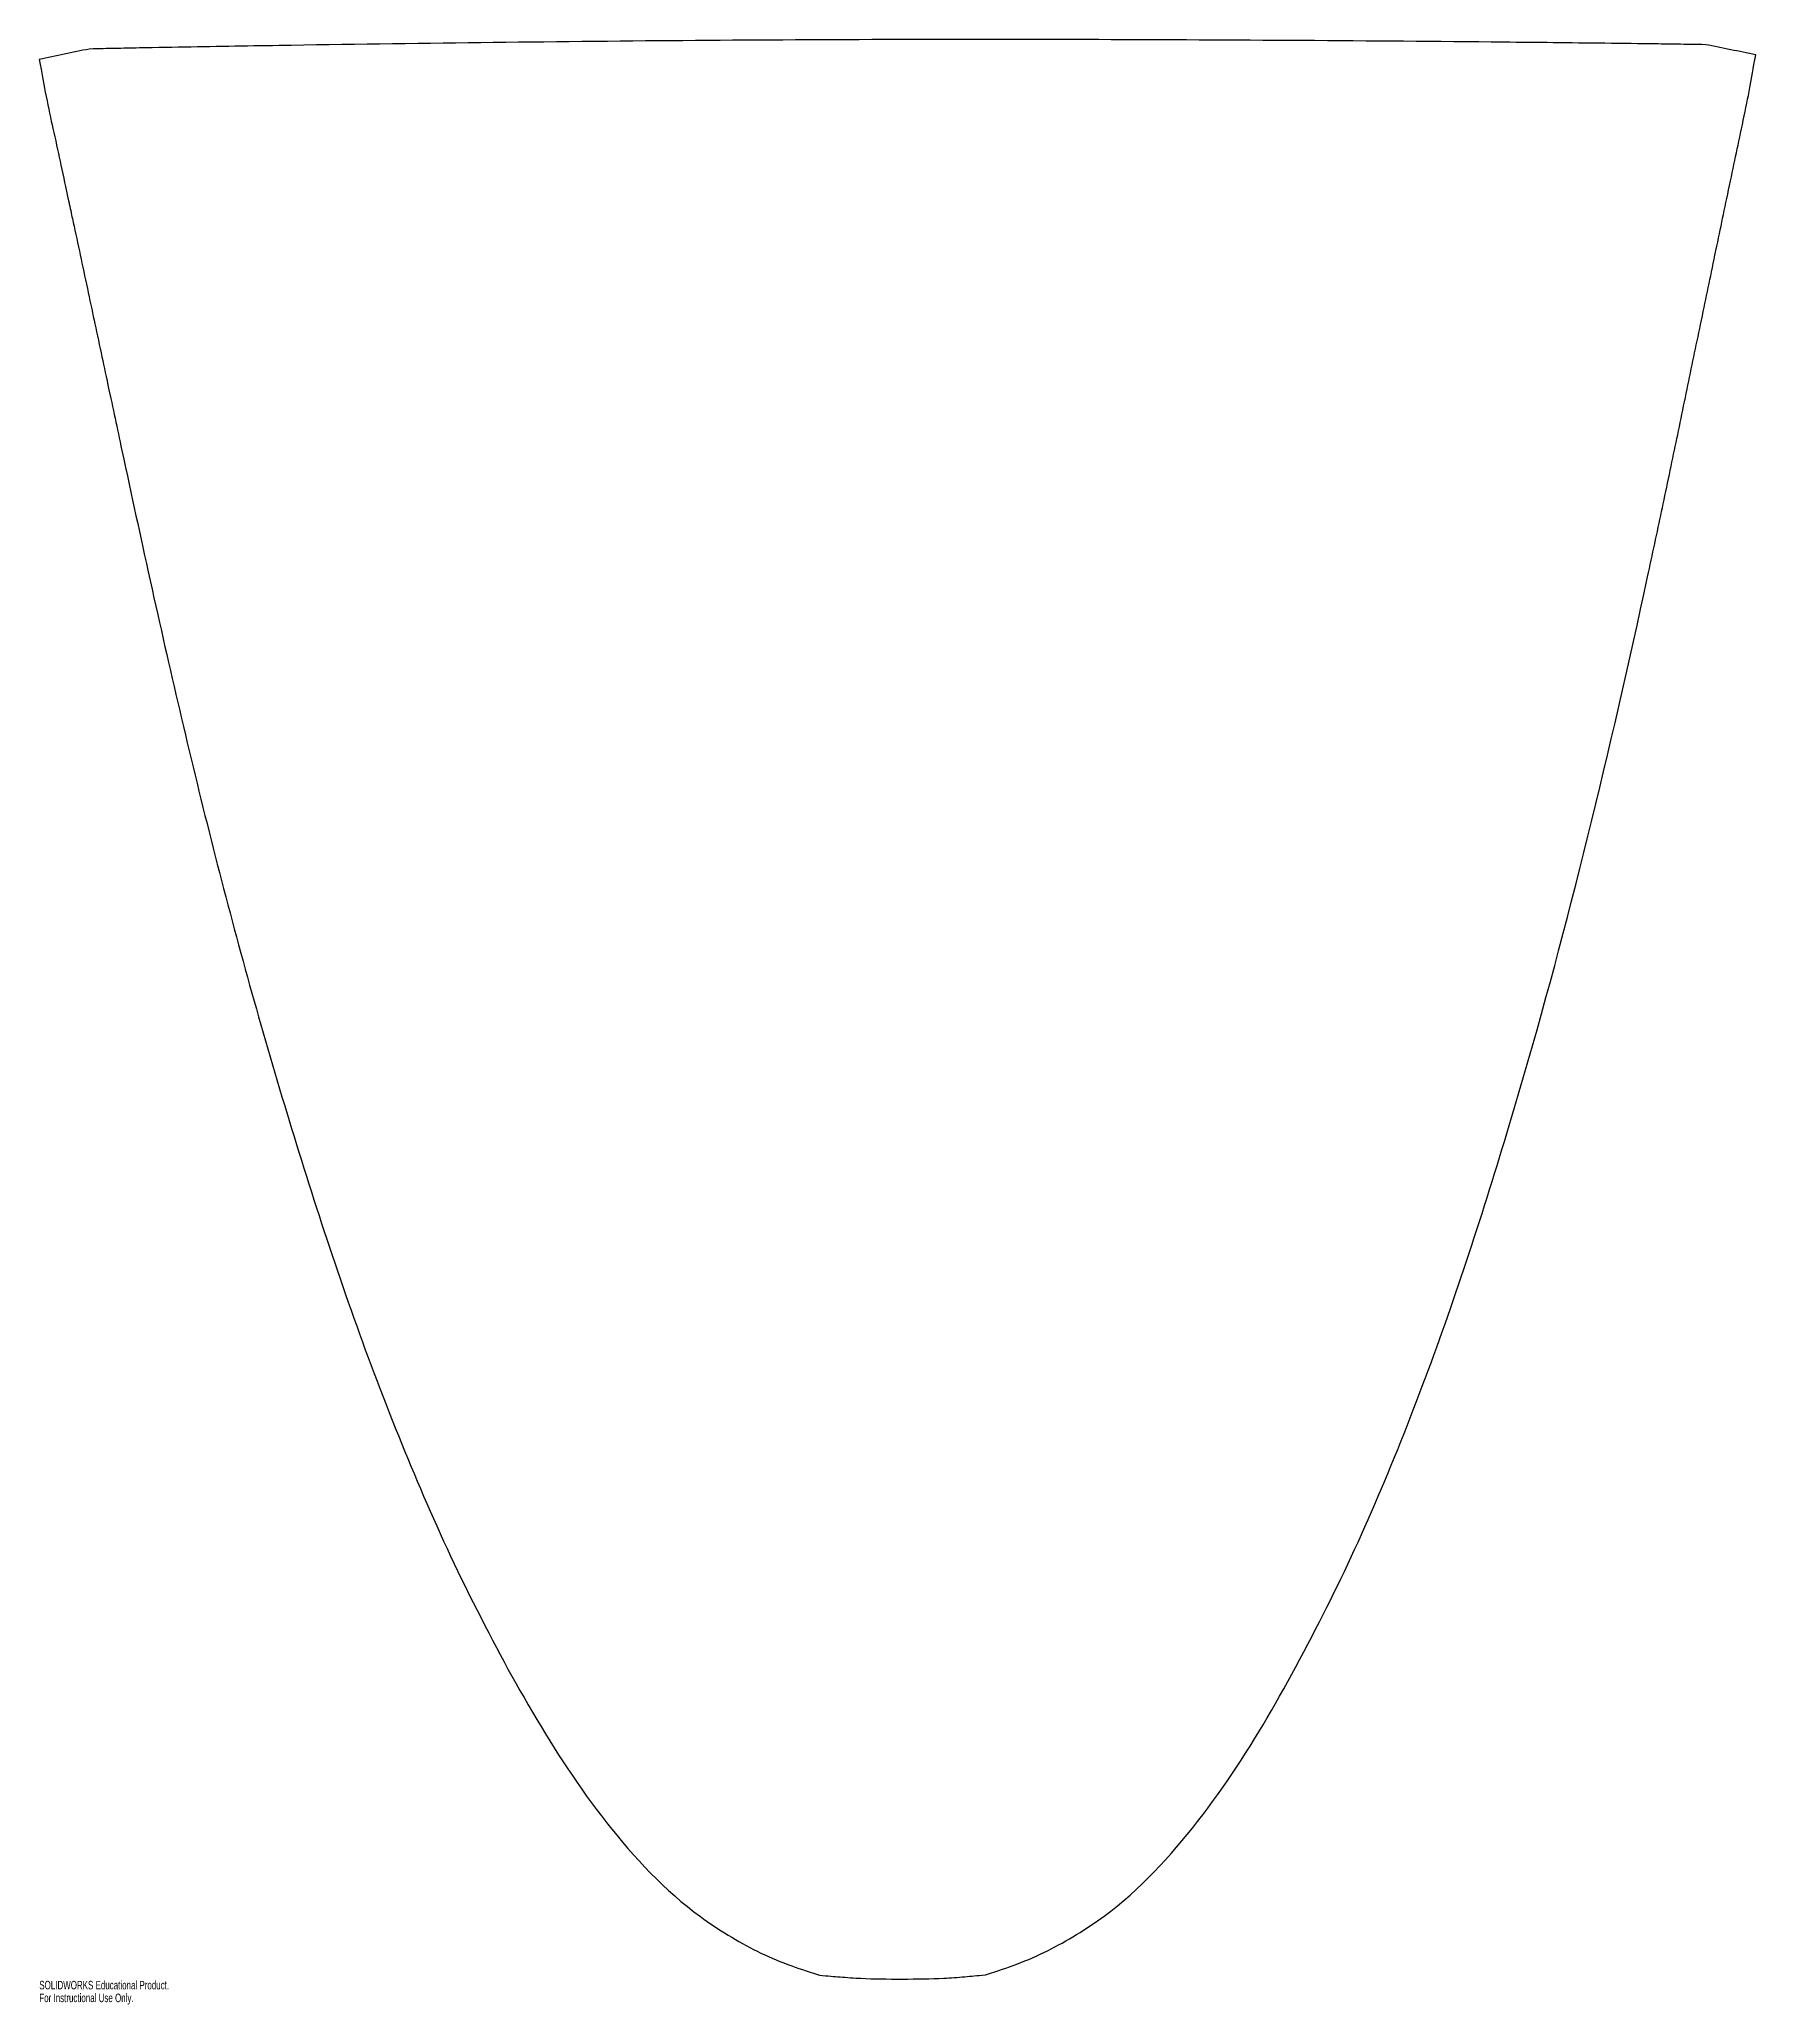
# Model space of a CAD drawing. Header units: inches. Extents: x 38.3 to 76.7, y 63.6 to 107.5.
import ezdxf

# ---------------------------------------------------------------- set-up
doc = ezdxf.new("R2010")
doc.units = ezdxf.units.IN
doc.header["$MEASUREMENT"] = 0
doc.styles.add('SLDTEXTSTYLE0', font='TXT', dxfattribs={"width": 0.7})

msp = doc.modelspace()

# ---------------------------------------------------------------- linework, layer by layer
at = {"color": 7, "linetype": 'Continuous', "lineweight": 25}
for points in [[(39.424, 107.289), (39.052, 107.212), (38.681, 107.134), (38.309, 107.057)], [(76.667, 107.16), (76.295, 107.236), (75.923, 107.311), (75.551, 107.386)]]:
    msp.add_open_spline(points, degree=3, dxfattribs=at)
for points, knots in [([(75.551, 107.386), (75.3, 107.39), (75.188, 107.392), (74.786, 107.398), (74.586, 107.401), (74.096, 107.407), (73.695, 107.412), (72.49, 107.426), (71.781, 107.434), (69.544, 107.456), (68.066, 107.468), (63.426, 107.498), (60.538, 107.506), (55.962, 107.497), (54.439, 107.489), (51.502, 107.467), (49.945, 107.451), (46.964, 107.415), (45.439, 107.394), (43.189, 107.359), (42.454, 107.347), (41.325, 107.327), (40.923, 107.32), (40.359, 107.309), (40.172, 107.305), (39.817, 107.298), (39.674, 107.295), (39.424, 107.289)], [0, 0, 0, 0, 0.015625, 0.015625, 0.03125, 0.03125, 0.0625, 0.0625, 0.125, 0.125, 0.25, 0.25, 0.5, 0.5, 0.625, 0.625, 0.75, 0.75, 0.875, 0.875, 0.9375, 0.9375, 0.96875, 0.96875, 0.984375, 0.984375, 1, 1, 1, 1]), ([(38.309, 107.057), (38.367, 106.731), (38.395, 106.577), (38.492, 106.073), (38.549, 105.809), (38.642, 105.384), (38.708, 105.085), (38.801, 104.654), (38.869, 104.334), (38.921, 104.094), (38.926, 104.071), (38.974, 103.849), (38.974, 103.849), (39.019, 103.636), (39.043, 103.528), (39.116, 103.187), (39.172, 102.926), (39.326, 102.207), (39.442, 101.662), (39.58, 101.016), (39.637, 100.746), (39.741, 100.26), (39.785, 100.052), (39.962, 99.222), (40.042, 98.848), (40.381, 97.264), (40.558, 96.447), (41.016, 94.374), (41.22, 93.474), (41.672, 91.542), (41.903, 90.588), (42.64, 87.67), (43.162, 85.777), (44.302, 81.975), (44.902, 80.107), (45.941, 77.28), (46.307, 76.349), (47.062, 74.556), (47.447, 73.684), (48.391, 71.805), (48.819, 70.991), (49.839, 69.255), (50.371, 68.437), (51.605, 66.871), (52.291, 66.13), (53.48, 65.263), (53.917, 64.997), (54.574, 64.669), (54.796, 64.572), (55.278, 64.392), (55.427, 64.345), (55.742, 64.244)], [0, 0, 0, 0, 0.015625, 0.015625, 0.03125, 0.03125, 0.046875, 0.046875, 0.0625, 0.0625, 0.066406, 0.066406, 0.070313, 0.070313, 0.078125, 0.078125, 0.09375, 0.09375, 0.125, 0.125, 0.140625, 0.140625, 0.15625, 0.15625, 0.1875, 0.1875, 0.25, 0.25, 0.3125, 0.3125, 0.375, 0.375, 0.5, 0.5, 0.625, 0.625, 0.6875, 0.6875, 0.75, 0.75, 0.8125, 0.8125, 0.875, 0.875, 0.9375, 0.9375, 0.96875, 0.96875, 0.984375, 0.984375, 1, 1, 1, 1]), ([(59.452, 64.251), (59.767, 64.353), (59.916, 64.401), (60.398, 64.582), (60.62, 64.681), (61.277, 65.01), (61.711, 65.272), (62.904, 66.153), (63.588, 66.9), (64.803, 68.456), (65.353, 69.312), (66.334, 71), (66.825, 71.947), (68.073, 74.461), (68.872, 76.433), (70.204, 80.12), (70.811, 82.042), (72.488, 87.744), (73.419, 91.633), (74.357, 95.98), (74.467, 96.496), (74.66, 97.409), (74.776, 97.961), (74.963, 98.859), (75.072, 99.384), (75.273, 100.352), (75.369, 100.816), (75.581, 101.835), (75.668, 102.254), (75.888, 103.312), (75.969, 103.699), (76.196, 104.782), (76.275, 105.159), (76.447, 105.967), (76.494, 106.195), (76.581, 106.659), (76.611, 106.834), (76.667, 107.16)], [0, 0, 0, 0, 0.015625, 0.015625, 0.03125, 0.03125, 0.0625, 0.0625, 0.125, 0.125, 0.1875, 0.1875, 0.25, 0.25, 0.375, 0.375, 0.5, 0.5, 0.75, 0.75, 0.78125, 0.78125, 0.8125, 0.8125, 0.84375, 0.84375, 0.875, 0.875, 0.90625, 0.90625, 0.9375, 0.9375, 0.96875, 0.96875, 0.984375, 0.984375, 1, 1, 1, 1]), ([(55.742, 64.244), (55.948, 64.226), (56.058, 64.216), (56.352, 64.193), (56.521, 64.181), (56.963, 64.16), (57.27, 64.157), (57.925, 64.158), (58.228, 64.162), (58.675, 64.185), (58.83, 64.196), (59.15, 64.223), (59.247, 64.232), (59.452, 64.251)], [0, 0, 0, 0, 0.125, 0.125, 0.25, 0.25, 0.5, 0.5, 0.75, 0.75, 0.875, 0.875, 1, 1, 1, 1])]:
    msp.add_open_spline(points, degree=3, knots=knots, dxfattribs=at)

# ---------------------------------------------------------------- texts
at = {"color": 7, "linetype": 'Continuous', "char_height": 0.1903, "attachment_point": 1, "style": 'SLDTEXTSTYLE0'}
for s, insert in [('SOLIDWORKS Educational Product.', (38.309, 64.117)), ('For Instructional Use Only.', (38.309, 63.832))]:
    msp.add_mtext(s, dxfattribs=dict(at, insert=insert))

doc.saveas('drawing.dxf')
